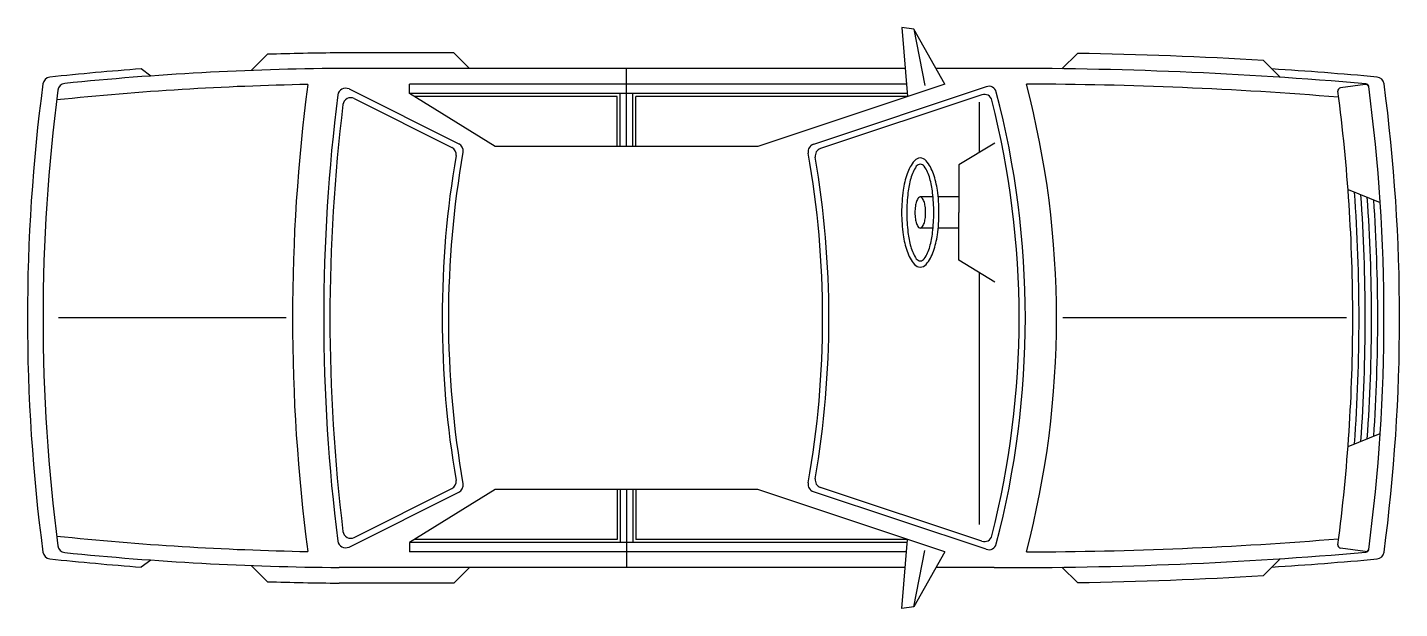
# Model space of a CAD drawing. Extents: x 2169.09 to 2173.49, y 1557.4 to 1559.26.
import ezdxf

# ---------------------------------------------------------------- set-up
doc = ezdxf.new("R2010")
doc.units = 0
doc.layers.get('0').update_dxf_attribs({"linetype": 'CONTINUOUS'})

msp = doc.modelspace()

# ---------------------------------------------------------------- linework, layer by layer
at = {"color": 0}
for p, q in [((2171.8929, 1559.259), (2171.9106, 1559.0374)), ((2171.9309, 1559.2533), (2171.8929, 1559.259)), ((2171.9309, 1559.2533), (2171.9661, 1559.0731)), ((2172.0306, 1559.0774), (2171.9309, 1559.2533)), ((2169.8062, 1559.121), (2169.858, 1559.1728)), ((2170.4562, 1559.1774), (2170.0887, 1559.1774)), ((2170.5062, 1559.1274), (2170.4562, 1559.1774)), ((2172.4062, 1559.1266), (2172.4555, 1559.1759)), ((2173.1062, 1559.0992), (2173.0526, 1559.1528)), ((2169.4843, 1559.1033), (2169.4534, 1559.1261)), ((2171.9034, 1559.1274), (2170.0887, 1559.1274)), ((2171.0095, 1558.8774), (2171.0095, 1559.1274)), ((2172.1887, 1559.1274), (2172.0023, 1559.1274)), ((2170.1201, 1559.0617), (2170.472, 1558.8858)), ((2171.9074, 1559.0774), (2170.3142, 1559.0774)), ((2170.3142, 1559.0474), (2170.3142, 1559.0774)), ((2172.0306, 1559.0774), (2171.4306, 1558.8774)), ((2172.1635, 1559.069), (2171.6092, 1558.8842)), ((2173.3788, 1559.0761), (2173.2995, 1559.0654)), ((2170.1364, 1559.0312), (2170.4497, 1558.8745)), ((2170.5884, 1558.8774), (2170.3142, 1559.0474)), ((2171.9098, 1559.0474), (2170.3142, 1559.0474)), ((2170.9795, 1559.0374), (2170.3303, 1559.0374)), ((2170.9795, 1558.8774), (2170.9795, 1559.0374)), ((2170.9895, 1558.8774), (2170.9895, 1559.0474)), ((2171.0295, 1558.8774), (2171.0295, 1559.0474)), ((2171.9106, 1559.0374), (2171.0395, 1559.0374)), ((2171.0395, 1558.8774), (2171.0395, 1559.0374)), ((2172.1495, 1559.0432), (2171.6319, 1558.8707)), ((2172.1411, 1559.0198), (2172.1411, 1558.8582)), ((2171.4306, 1558.8774), (2170.5884, 1558.8774)), ((2172.1904, 1558.8884), (2172.0754, 1558.818)), ((2172.0754, 1558.818), (2172.0754, 1558.6655)), ((2171.9928, 1558.7155), (2171.9518, 1558.7155)), ((2172.0754, 1558.7155), (2172.0092, 1558.7155)), ((2173.3234, 1558.7391), (2173.4265, 1558.698)), ((2172.0754, 1558.513), (2172.0754, 1558.6655)), ((2171.9928, 1558.6155), (2171.9518, 1558.6155)), ((2172.0754, 1558.6155), (2172.0092, 1558.6155)), ((2172.1904, 1558.4426), (2172.0754, 1558.513)), ((2172.1411, 1558.4728), (2172.1411, 1557.6648)), ((2169.9187, 1558.3274), (2169.1887, 1558.3274)), ((2173.3187, 1558.3274), (2172.4087, 1558.3274)), ((2173.3234, 1557.9156), (2173.4265, 1557.9568)), ((2170.1364, 1557.6236), (2170.4497, 1557.7802)), ((2170.5884, 1557.7774), (2170.3142, 1557.6074)), ((2171.4306, 1557.7774), (2170.5884, 1557.7774)), ((2170.9795, 1557.7774), (2170.9795, 1557.6174)), ((2170.9895, 1557.7774), (2170.9895, 1557.6074)), ((2171.0095, 1557.7774), (2171.0095, 1557.5274)), ((2171.0295, 1557.7774), (2171.0295, 1557.6074)), ((2171.0395, 1557.7774), (2171.0395, 1557.6174)), ((2172.0306, 1557.5774), (2171.4306, 1557.7774)), ((2172.1495, 1557.6116), (2171.6319, 1557.7841)), ((2170.1201, 1557.5931), (2170.472, 1557.769)), ((2172.1635, 1557.5858), (2171.6092, 1557.7705)), ((2171.9098, 1557.6074), (2170.3142, 1557.6074)), ((2170.3142, 1557.6074), (2170.3142, 1557.5774)), ((2170.9795, 1557.6174), (2170.3303, 1557.6174)), ((2171.9106, 1557.6174), (2171.0395, 1557.6174)), ((2171.8929, 1557.3958), (2171.9106, 1557.6174)), ((2171.9074, 1557.5774), (2170.3142, 1557.5774)), ((2171.9309, 1557.4014), (2171.9661, 1557.5817)), ((2172.0306, 1557.5774), (2171.9309, 1557.4014)), ((2173.3788, 1557.5787), (2173.2995, 1557.5893)), ((2169.4843, 1557.5514), (2169.4534, 1557.5287)), ((2169.858, 1557.482), (2169.8062, 1557.5338)), ((2171.9034, 1557.5274), (2170.0887, 1557.5274)), ((2170.4562, 1557.4774), (2170.5062, 1557.5274)), ((2172.1887, 1557.5274), (2172.0023, 1557.5274)), ((2172.4555, 1557.4788), (2172.4062, 1557.5282)), ((2173.0526, 1557.502), (2173.1062, 1557.5555)), ((2170.4562, 1557.4774), (2170.0887, 1557.4774)), ((2171.9309, 1557.4014), (2171.8929, 1557.3958))]:
    msp.add_line(p, q, dxfattribs=at)
for points in [[(2171.9518, 1558.4905, 0.22377), (2171.9703, 1558.4992, 0.090414), (2171.9941, 1558.5418, 0.047239), (2172.0066, 1558.5939, 0.035198), (2172.0117, 1558.6655, 0.035198), (2172.0066, 1558.7371, 0.047239), (2171.9941, 1558.7892, 0.090414), (2171.9703, 1558.8318, 0.22377), (2171.9518, 1558.8405, 0.22377), (2171.9333, 1558.8318, 0.090414), (2171.9095, 1558.7892, 0.047239), (2171.897, 1558.7371, 0.035198), (2171.8919, 1558.6655, 0.035198), (2171.897, 1558.5939, 0.047239), (2171.9095, 1558.5418, 0.090414), (2171.9333, 1558.4992, 0.22377)], [(2171.9518, 1558.5105, 0.249518), (2171.9646, 1558.5173, 0.080335), (2171.9824, 1558.5559, 0.039271), (2171.9914, 1558.6018, 0.028768), (2171.995, 1558.6655, 0.028768), (2171.9914, 1558.7292, 0.039271), (2171.9824, 1558.7751, 0.080335), (2171.9646, 1558.8137, 0.249518), (2171.9518, 1558.8205, 0.249518), (2171.939, 1558.8137, 0.080335), (2171.9212, 1558.7751, 0.039271), (2171.9122, 1558.7292, 0.028768), (2171.9086, 1558.6655, 0.028768), (2171.9122, 1558.6018, 0.039271), (2171.9212, 1558.5559, 0.080335), (2171.939, 1558.5173, 0.249518)], [(2171.9518, 1558.7155, 0.22377), (2171.9465, 1558.713, 0.090414), (2171.9397, 1558.7009, 0.047239), (2171.9361, 1558.686, 0.035198), (2171.9347, 1558.6655, 0.035198), (2171.9361, 1558.645, 0.047239), (2171.9397, 1558.6301, 0.090414), (2171.9465, 1558.618, 0.22377), (2171.9518, 1558.6155, 0.22377), (2171.9571, 1558.618, 0.090414), (2171.9639, 1558.6301, 0.047239), (2171.9675, 1558.645, 0.035198), (2171.9689, 1558.6655, 0.035198), (2171.9675, 1558.686, 0.047239), (2171.9639, 1558.7009, 0.090414), (2171.9571, 1558.713, 0.22377)]]:
    msp.add_lwpolyline(points, format="xyb", close=True, dxfattribs=at)
for centre, radius, start, end in [((2170.162, 1549.6837), 9.494, 90.44448, 91.83464), ((2172.2512, 1546.2027), 12.9748, 86.4587, 89.09787), ((2169.1631, 1559.0747), 0.025, 96.0712, 172.433), ((2170.162, 1549.6837), 9.469, 94.29135, 96.07122), ((2170.162, 1549.6837), 9.444, 90.44448, 95.7952), ((2172.2512, 1546.2027), 12.9248, 84.9865, 90.27713), ((2172.2512, 1546.2027), 12.9498, 84.83738, 86.33334), ((2173.4142, 1559.0751), 0.025, 7.5711, 84.8374), ((2174.7887, 1558.3274), 5.7, 172.433, 187.567), ((2174.7887, 1558.3274), 5.65, 172.5726, 187.4274), ((2170.162, 1549.6837), 9.394, 91.06324, 95.98718), ((2169.2109, 1559.0545), 0.025, 95.7952, 172.5726), ((2175.6887, 1558.3274), 5.75, 172.51868, 187.48132), ((2170.1089, 1559.0393), 0.025, 63.4349, 172.7288), ((2172.1714, 1559.0453), 0.025, 14.6549, 108.4349), ((2172.2512, 1546.2027), 12.8748, 85.3571, 89.81774), ((2169.4262, 1558.3274), 2.9625, 345.3334, 14.6666), ((2173.3008, 1559.0555), 0.01, 97.6281, 187.5251), ((2167.7887, 1558.3274), 5.55, 0, 7.5251), ((2173.3801, 1559.0662), 0.01, 7.5266, 97.6281), ((2173.3798, 1559.0681), 0.01, 7.5469, 84.9865), ((2167.7887, 1558.3274), 5.65, 352.4531, 7.5469), ((2167.7887, 1558.3274), 5.7, 352.4289, 7.5711), ((2175.6887, 1558.3274), 5.65, 172.7288, 187.2712), ((2175.6887, 1558.3274), 5.63, 173.0173, 186.9827), ((2170.1253, 1559.0088), 0.025, 63.4349, 173.0173), ((2172.1574, 1559.0195), 0.025, 14.2203, 108.4349), ((2169.4262, 1558.3274), 2.8425, 345.7797, 14.2203), ((2169.4262, 1558.3274), 2.8625, 345.3451, 14.6549), ((2170.4608, 1558.8634), 0.025, 349.9614, 63.4349), ((2171.6171, 1558.8605), 0.025, 108.4349, 189.9841), ((2173.4887, 1558.3274), 3.07, 170.2379, 189.7621), ((2173.4887, 1558.3274), 3.05, 169.9614, 190.0386), ((2170.4385, 1558.8522), 0.025, 350.2379, 63.4349), ((2168.5887, 1558.3274), 3.05, 350.0159, 9.9841), ((2171.6398, 1558.847), 0.025, 108.4349, 189.6646), ((2168.5887, 1558.3274), 3.07, 350.3354, 9.6646), ((2167.7887, 1558.3274), 5.57, 0, 4.1543), ((2167.7887, 1558.3274), 5.59, 0, 4.0547), ((2167.7887, 1558.3274), 5.61, 0, 3.956), ((2167.7887, 1558.3274), 5.63, 0, 3.858), ((2167.7887, 1558.3274), 5.55, 352.4749, 0), ((2167.7887, 1558.3274), 5.57, 355.8457, 0), ((2167.7887, 1558.3274), 5.59, 355.9453, 0), ((2167.7887, 1558.3274), 5.61, 356.044, 0), ((2167.7887, 1558.3274), 5.63, 356.142, 0), ((2170.4385, 1557.8026), 0.025, 296.5651, 9.7621), ((2170.4608, 1557.7914), 0.025, 296.5651, 10.0386), ((2171.6171, 1557.7943), 0.025, 170.0159, 251.5651), ((2171.6398, 1557.8078), 0.025, 170.3354, 251.5651), ((2170.162, 1566.9711), 9.394, 264.01282, 268.93676), ((2170.1089, 1557.6155), 0.025, 187.2712, 296.5651), ((2170.1253, 1557.646), 0.025, 186.9827, 296.5651), ((2172.1574, 1557.6353), 0.025, 251.5651, 345.7797), ((2172.1714, 1557.6095), 0.025, 251.5651, 345.3451), ((2172.2512, 1570.4521), 12.8748, 270.18226, 274.6429), ((2173.3008, 1557.5993), 0.01, 172.4749, 262.3719), ((2169.1631, 1557.5801), 0.025, 187.567, 263.9288), ((2169.2109, 1557.6002), 0.025, 187.4274, 264.2048), ((2170.162, 1566.9711), 9.444, 264.2048, 269.55552), ((2172.2512, 1570.4521), 12.9248, 269.72287, 275.0135), ((2173.3801, 1557.5886), 0.01, 262.3719, 352.4734), ((2173.3798, 1557.5867), 0.01, 275.0135, 352.4531), ((2173.4142, 1557.5797), 0.025, 275.1626, 352.4289), ((2170.162, 1566.9711), 9.469, 263.92878, 265.70865), ((2172.2512, 1570.4521), 12.9498, 273.66666, 275.16262), ((2170.162, 1566.9711), 9.494, 268.16536, 269.55552), ((2172.2512, 1570.4521), 12.9748, 270.90213, 273.5413)]:
    msp.add_arc(centre, radius, start, end, dxfattribs=at)

doc.saveas('drawing.dxf')
